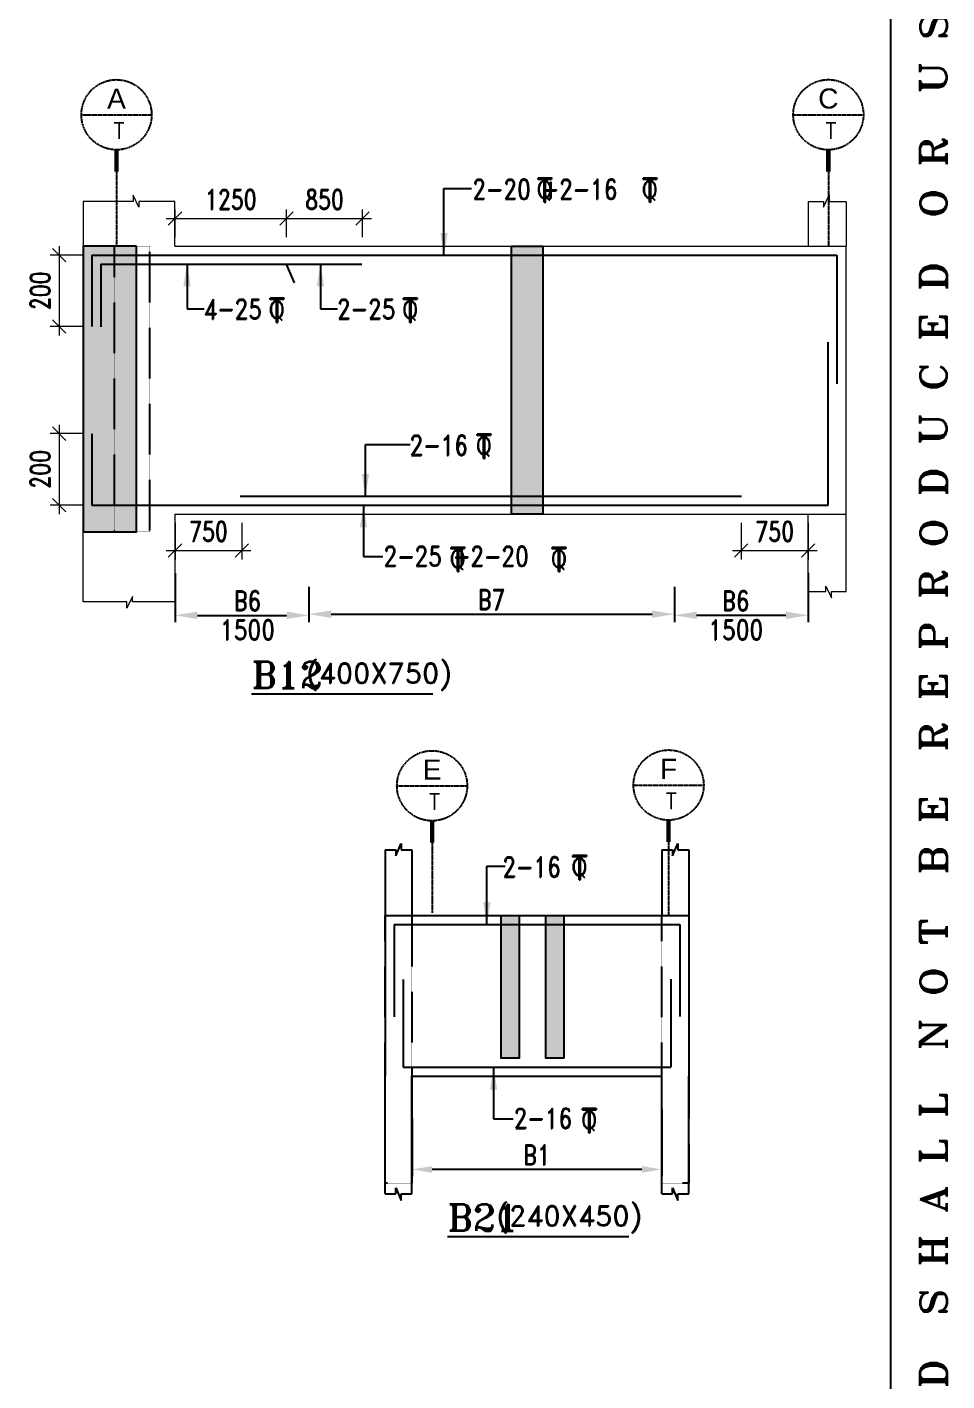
# Model space of a CAD drawing. Header units: millimetres. Extents: x 2061841 to 105821645, y -77612 to 48520811.
# Drawn here: x 2708111 to 2718417, y 28481 to 43645 of the extents above; entities that cross this region are included whole.
import ezdxf
from ezdxf.enums import TextEntityAlignment as Align

# ---------------------------------------------------------------- set-up
doc = ezdxf.new("R2010")
doc.units = ezdxf.units.MM
doc.header["$LTSCALE"] = 10
doc.header["$MEASUREMENT"] = 0
for name, pattern in [('$0$HIDDEN', [0.375, 0.25, -0.125]), ('BASEMENT COLUMN SETTING OUT-PART 2_R4$0$CENTER', [2, 1.25, -0.25, 0.25, -0.25]), ('CENTER', [2, 1.25, -0.25, 0.25, -0.25])]:
    doc.linetypes.add(name, pattern=pattern)
for name, color, linetype in [('A-Grid-Tower', 8, 'CENTER'), ('BASEMENT COLUMN SETTING OUT-PART 2_R4$0$A-GRID-MAIN', 2, 'BASEMENT COLUMN SETTING OUT-PART 2_R4$0$CENTER'), ('BEAM', 4, 'Continuous'), ('BEAM HATCH', 252, 'Continuous'), ('BEAM STIRRUPS', 3, 'Continuous'), ('BORDER', 5, 'Continuous'), ('LEADER', 3, 'Continuous'), ('REIN', 1, 'Continuous'), ('S-BEAM', 4, 'Continuous'), ('SHEET', 7, 'Continuous'), ('SHEET-TEXT', 7, 'Continuous'), ('VIN_BEAM', 4, 'Continuous')]:
    doc.layers.add(name, color=color, linetype=linetype)
doc.layers.add('TEXT', color=2, linetype='Continuous', lineweight=25)
doc.layers.add('VIN_SLAB DIMENSION', color=3, linetype='Continuous', lineweight=13)
doc.styles.add('200', font='romand.shx', dxfattribs={"width": 0.8, "height": 225})
doc.styles.add('BASEMENT COLUMN SETTING OUT-PART 2_R4$0$MAS-TXTL', font='arial.ttf', dxfattribs={"height": 200})
doc.styles.add('BASEMENT COLUMN SETTING OUT-PART 2_R4$0$MAS-TXTS', font='romans.shx', dxfattribs={"width": 0.8, "height": 180})
doc.styles.add('PK', font='romand.shx', dxfattribs={"width": 0.7, "height": 225})
doc.styles.add('PRP 100', font='romand.shx', dxfattribs={"width": 0.75})
doc.styles.add('RD', font='romand.shx', dxfattribs={"width": 0.9, "height": 225})
doc.styles.add('ROMAND', font='romand', dxfattribs={"height": 200})
doc.styles.add('RT', font='romant.shx', dxfattribs={"height": 250})
doc.dimstyles.new('dim', dxfattribs={"dimtxt": 225, "dimasz": 150, "dimexe": 100, "dimexo": 100, "dimgap": 100, "dimtad": 1, "dimdec": 0, "dimlfac": -1, "dimrnd": 5, "dimdsep": 46, "dimtxsty": 'PRP 100', "dimblk": 'OBLIQUE', "dimcen": 1.5, "dimdle": 100, "dimclrd": 3, "dimclre": 3, "dimclrt": 2, "dimadec": 0, "dimazin": 0, "dimtfac": 1, "dimtdec": 0, "dimtix": 1, "dimtmove": 0, "dimatfit": 3, "dimldrblk": 'OBLIQUE', "dimfxl": 200, "dimlwd": -1, "dimlwe": -1, "dimarcsym": 0})
doc.dimstyles.new('GR', dxfattribs={"dimtxt": 225, "dimasz": 100, "dimexe": 50, "dimexo": 50, "dimgap": 40, "dimtad": 1, "dimdec": 0, "dimzin": 0, "dimdsep": 46, "dimtxsty": 'RD', "dimblk1": 'OBLIQUE', "dimblk2": 'OBLIQUE', "dimsah": 1, "dimcen": 0, "dimdle": 100, "dimclrd": 3, "dimclre": 3, "dimclrt": 2, "dimadec": 0, "dimazin": 0, "dimtfac": 1, "dimtdec": 0, "dimtix": 1, "dimtmove": 0, "dimatfit": 3, "dimfxl": 1, "dimtolj": 1, "dimtzin": 0, "dimarcsym": 0})
doc.dimstyles.new('GR2', dxfattribs={"dimtxt": 225, "dimasz": 100, "dimexe": 75, "dimexo": 75, "dimgap": 50, "dimtad": 1, "dimdec": 0, "dimdsep": 46, "dimtxsty": '200', "dimblk1": 'OBLIQUE', "dimblk2": 'OBLIQUE', "dimsah": 1, "dimcen": 50, "dimdle": 75, "dimclrd": 3, "dimclre": 3, "dimclrt": 2, "dimadec": 0, "dimazin": 0, "dimtfac": 1, "dimtdec": 0, "dimtix": 1, "dimtmove": 0, "dimatfit": 3, "dimldrblk": 'OBLIQUE', "dimfxl": 1, "dimtolj": 1, "dimtzin": 0, "dimarcsym": 0})

# ---------------------------------------------------------------- blocks, each defined once
blk = doc.blocks.new('A$C33BE299A')
at = {"layer": 'SHEET', "color": 4, "style": 'ROMAND'}
for s, height, p in [('T', 170, (-16.2, 0)), ('Q', 125, (-14.4, 26.9))]:
    blk.add_text(s, height=height, dxfattribs=at).set_placement(p)
blk = doc.blocks.new('*D2206')
at = {"layer": 'BEAM STIRRUPS', "color": 3, "lineweight": -2, "ltscale": 0.25, "transparency": 16777216}
for p, q in [((2712424, 31420), (2712424, 30775)), ((2715224, 31520), (2715224, 30775)), ((2714999, 30850), (2712649, 30850))]:
    blk.add_line(p, q, dxfattribs=at)
at = {"layer": 'BEAM STIRRUPS', "color": 3, "linetype": 'Continuous', "ltscale": 0.25, "transparency": 16777216}
for points in [[(2712649, 30887), (2712649, 30812), (2712424, 30850)], [(2714999, 30887), (2714999, 30812), (2715224, 30850)]]:
    blk.add_solid(points, dxfattribs=at)
at = {"layer": 'Defpoints', "color": 0, "linetype": 'Continuous', "ltscale": 0.25, "transparency": 16777216}
for p in [(2715224, 31595, 46), (2712424, 31495, 2), (2712424, 30850)]:
    blk.add_point(p, dxfattribs=at)
at = {"layer": 'BEAM STIRRUPS', "color": 2, "linetype": 'Continuous', "ltscale": 0.25, "transparency": 16777216, "insert": (2713824, 31012), "char_height": 225, "attachment_point": 5, "rotation": 360, "style": '200'}
blk.add_mtext('\\A1;B1', dxfattribs=at)
blk = doc.blocks.new('_Oblique')
at = {"color": 0, "linetype": 'ByBlock', "lineweight": -2}
blk.add_line((-0.5, -0.5), (0.5, 0.5), dxfattribs=at)
blk = doc.blocks.new('*D2136')
at = {"layer": 'Defpoints', "color": 0, "transparency": 16777216}
for p in [(2711019, 41501), (2709769, 41191, 0), (2711019, 41191, 0)]:
    blk.add_point(p, dxfattribs=at)
at = {"layer": 'VIN_SLAB DIMENSION', "color": 3, "transparency": 16777216}
for p, q in [((2709769, 41291), (2709769, 41601)), ((2711019, 41291), (2711019, 41601)), ((2709669, 41501), (2711119, 41501))]:
    blk.add_line(p, q, dxfattribs=at)
at = {"layer": 'VIN_SLAB DIMENSION', "color": 3, "transparency": 16777216, "xscale": 150, "yscale": 150, "zscale": 150, "rotation": 180}
blk.add_blockref('_Oblique', (2709769, 41501), dxfattribs=at)
at = {"layer": 'VIN_SLAB DIMENSION', "color": 3, "transparency": 16777216, "xscale": 150, "yscale": 150, "zscale": 150}
blk.add_blockref('_Oblique', (2711019, 41501), dxfattribs=at)
at = {"layer": 'VIN_SLAB DIMENSION', "color": 2, "transparency": 16777216, "insert": (2710394, 41714), "char_height": 225, "attachment_point": 5, "style": 'PRP 100'}
blk.add_mtext('1250', dxfattribs=at)
blk = doc.blocks.new('OBLIQUE')
blk = doc.blocks.new('*D2137')
at = {"layer": 'Defpoints', "color": 0, "transparency": 16777216}
for p in [(2711869, 41501), (2711019, 41191, 0), (2711869, 41191, 0)]:
    blk.add_point(p, dxfattribs=at)
at = {"layer": 'VIN_SLAB DIMENSION', "color": 3, "transparency": 16777216}
for p, q in [((2711019, 41291), (2711019, 41601)), ((2711869, 41291), (2711869, 41601)), ((2710919, 41501), (2711969, 41501))]:
    blk.add_line(p, q, dxfattribs=at)
at = {"layer": 'VIN_SLAB DIMENSION', "color": 3, "transparency": 16777216, "xscale": 150, "yscale": 150, "zscale": 150, "rotation": 180}
blk.add_blockref('_Oblique', (2711019, 41501), dxfattribs=at)
at = {"layer": 'VIN_SLAB DIMENSION', "color": 3, "transparency": 16777216, "xscale": 150, "yscale": 150, "zscale": 150}
blk.add_blockref('_Oblique', (2711869, 41501), dxfattribs=at)
at = {"layer": 'VIN_SLAB DIMENSION', "color": 2, "transparency": 16777216, "insert": (2711444, 41714), "char_height": 225, "attachment_point": 5, "style": 'PRP 100'}
blk.add_mtext('850', dxfattribs=at)
blk = doc.blocks.new('*D2037')
at = {"layer": 'BEAM', "color": 3, "lineweight": -2, "transparency": 16777216}
for p, q in [((2709769, 37530), (2709769, 36981)), ((2711269, 37375), (2711269, 36981)), ((2710019, 37056), (2711019, 37056))]:
    blk.add_line(p, q, dxfattribs=at)
at = {"layer": 'BEAM', "color": 3, "transparency": 16777216}
for points in [[(2710019, 37098), (2710019, 37014), (2709769, 37056)], [(2711019, 37098), (2711019, 37014), (2711269, 37056)]]:
    blk.add_solid(points, dxfattribs=at)
at = {"layer": 'Defpoints', "color": 0, "transparency": 16777216}
for p in [(2709769, 37605, 0), (2711269, 37450, 0), (2711269, 37056)]:
    blk.add_point(p, dxfattribs=at)
at = {"layer": 'BEAM', "color": 2, "transparency": 16777216, "char_height": 225, "attachment_point": 5, "style": '200'}
for s, insert in [('\\A1;B6', (2710581, 37219)), ('\\A1;1500', (2710581, 36894))]:
    blk.add_mtext(s, dxfattribs=dict(at, insert=insert))
blk = doc.blocks.new('*D2038')
at = {"layer": 'BEAM', "color": 3, "lineweight": -2, "transparency": 16777216}
for p, q in [((2716863, 37531), (2716863, 36981)), ((2715363, 37375), (2715363, 36981)), ((2716613, 37056), (2715613, 37056))]:
    blk.add_line(p, q, dxfattribs=at)
at = {"layer": 'BEAM', "color": 3, "transparency": 16777216}
for points in [[(2715613, 37098), (2715613, 37015), (2715363, 37056)], [(2716613, 37098), (2716613, 37015), (2716863, 37056)]]:
    blk.add_solid(points, dxfattribs=at)
at = {"layer": 'Defpoints', "color": 0, "transparency": 16777216}
for p in [(2716863, 37606, 0), (2715363, 37450, 0), (2715363, 37056)]:
    blk.add_point(p, dxfattribs=at)
at = {"layer": 'BEAM', "color": 2, "transparency": 16777216, "char_height": 225, "attachment_point": 5, "style": '200'}
for s, insert in [('\\A1;B6', (2716051, 37219)), ('\\A1;1500', (2716051, 36894))]:
    blk.add_mtext(s, dxfattribs=dict(at, insert=insert))
blk = doc.blocks.new('*D2039')
at = {"layer": 'BEAM', "color": 3, "lineweight": -2, "transparency": 16777216}
for p, q in [((2715363, 37375), (2715363, 36994)), ((2711269, 37300), (2711269, 36994)), ((2711519, 37069), (2715113, 37069))]:
    blk.add_line(p, q, dxfattribs=at)
at = {"layer": 'BEAM', "color": 3, "transparency": 16777216}
for points in [[(2711519, 37111), (2711519, 37027), (2711269, 37069)], [(2715113, 37111), (2715113, 37027), (2715363, 37069)]]:
    blk.add_solid(points, dxfattribs=at)
at = {"layer": 'Defpoints', "color": 0, "transparency": 16777216}
for p in [(2711269, 37375), (2715363, 37450, 14), (2715363, 37069)]:
    blk.add_point(p, dxfattribs=at)
at = {"layer": 'BEAM', "color": 2, "transparency": 16777216, "insert": (2713316, 37232), "char_height": 225, "attachment_point": 5, "style": '200'}
blk.add_mtext('\\A1;B7', dxfattribs=at)
blk = doc.blocks.new('*D2099')
at = {"layer": 'Defpoints', "color": 0, "transparency": 16777216}
for p in [(2709769, 38191), (2710519, 38191), (2710519, 37783)]:
    blk.add_point(p, dxfattribs=at)
at = {"layer": 'VIN_SLAB DIMENSION', "color": 3, "transparency": 16777216}
for p, q in [((2709769, 38091), (2709769, 37683)), ((2710519, 38091), (2710519, 37683)), ((2709669, 37783), (2710619, 37783))]:
    blk.add_line(p, q, dxfattribs=at)
at = {"layer": 'VIN_SLAB DIMENSION', "color": 3, "transparency": 16777216, "xscale": 150, "yscale": 150, "zscale": 150, "rotation": 180}
blk.add_blockref('_Oblique', (2709769, 37783), dxfattribs=at)
at = {"layer": 'VIN_SLAB DIMENSION', "color": 3, "transparency": 16777216, "xscale": 150, "yscale": 150, "zscale": 150}
blk.add_blockref('_Oblique', (2710519, 37783), dxfattribs=at)
at = {"layer": 'VIN_SLAB DIMENSION', "color": 2, "transparency": 16777216, "insert": (2710144, 37996), "char_height": 225, "attachment_point": 5, "style": 'PRP 100'}
blk.add_mtext('750', dxfattribs=at)
blk = doc.blocks.new('*D2100')
at = {"layer": 'Defpoints', "color": 0, "transparency": 16777216}
for p in [(2716113, 38191), (2716863, 38191), (2716863, 37783)]:
    blk.add_point(p, dxfattribs=at)
at = {"layer": 'VIN_SLAB DIMENSION', "color": 3, "transparency": 16777216}
for p, q in [((2716113, 38091), (2716113, 37683)), ((2716863, 38091), (2716863, 37683)), ((2716013, 37783), (2716963, 37783))]:
    blk.add_line(p, q, dxfattribs=at)
at = {"layer": 'VIN_SLAB DIMENSION', "color": 3, "transparency": 16777216, "xscale": 150, "yscale": 150, "zscale": 150, "rotation": 180}
blk.add_blockref('_Oblique', (2716113, 37783), dxfattribs=at)
at = {"layer": 'VIN_SLAB DIMENSION', "color": 3, "transparency": 16777216, "xscale": 150, "yscale": 150, "zscale": 150}
blk.add_blockref('_Oblique', (2716863, 37783), dxfattribs=at)
at = {"layer": 'VIN_SLAB DIMENSION', "color": 2, "transparency": 16777216, "insert": (2716488, 37996), "char_height": 225, "attachment_point": 5, "style": 'PRP 100'}
blk.add_mtext('750', dxfattribs=at)
blk = doc.blocks.new('BASEMENT COLUMN SETTING OUT-PART 2_R4$0$GRID TARGET1')
blk.add_wipeout([(393, -655), (392, -641), (392, -628), (390, -614), (389, -600), (387, -587), (384, -573), (381, -560), (377, -547), (373, -534), (369, -521), (364, -508), (359, -495), (353, -483), (347, -471), (340, -459), (333, -447), (325, -435), (318, -424), (309, -413), (301, -403), (292, -392), (282, -382), (273, -373), (263, -363), (252, -354), (242, -346), (231, -337), (220, -330), (208, -322), (196, -315), (184, -308), (172, -302), (160, -296), (147, -291), (134, -286), (121, -282), (108, -278), (95, -274), (82, -271), (68, -268), (55, -266), (41, -265), (27, -263), (14, -263), (0, -262), (-14, -263), (-27, -263), (-41, -265), (-55, -266), (-68, -268), (-82, -271), (-95, -274), (-108, -278), (-121, -282), (-134, -286), (-147, -291), (-160, -296), (-172, -302), (-184, -308), (-196, -315), (-208, -322), (-220, -330), (-231, -337), (-242, -346), (-252, -354), (-263, -363), (-273, -373), (-282, -382), (-292, -392), (-301, -403), (-309, -413), (-318, -424), (-325, -435), (-333, -447), (-340, -459), (-347, -471), (-353, -483), (-359, -495), (-364, -508), (-369, -521), (-373, -534), (-377, -547), (-381, -560), (-384, -573), (-387, -587), (-389, -600), (-390, -614), (-392, -628), (-392, -641), (-393, -655), (-392, -669), (-392, -682), (-390, -696), (-389, -710), (-387, -723), (-384, -737), (-381, -750), (-377, -763), (-373, -776), (-369, -789), (-364, -802), (-359, -815), (-353, -827), (-347, -839), (-340, -851), (-333, -863), (-325, -875), (-318, -886), (-309, -897), (-301, -907), (-292, -918), (-282, -928), (-273, -937), (-263, -947), (-252, -956), (-242, -964), (-231, -973), (-220, -981), (-208, -988), (-196, -995), (-184, -1002), (-172, -1008), (-160, -1014), (-147, -1019), (-134, -1024), (-121, -1028), (-108, -1032), (-95, -1036), (-82, -1039), (-68, -1042), (-55, -1044), (-41, -1046), (-27, -1047), (-14, -1047), (0, -1048), (14, -1047), (27, -1047), (41, -1046), (55, -1044), (68, -1042), (82, -1039), (95, -1036), (108, -1032), (121, -1028), (134, -1024), (147, -1019), (160, -1014), (172, -1008), (184, -1002), (196, -995), (208, -988), (220, -981), (231, -973), (242, -964), (252, -956), (263, -947), (273, -937), (282, -928), (292, -918), (301, -907), (309, -897), (318, -886), (325, -875), (333, -863), (340, -851), (347, -839), (353, -827), (359, -815), (364, -802), (369, -789), (373, -776), (377, -763), (381, -750), (384, -737), (387, -723), (389, -710), (390, -696), (392, -682), (392, -669)])
blk.add_line((-393, -655), (393, -655))
at = {"const_width": 48.8}
blk.add_lwpolyline([(0, -1048), (0, -1292)], dxfattribs=at)
blk.add_circle((0, -655), 393)
for tag, height, style, p in [('AS', 225, 'BASEMENT COLUMN SETTING OUT-PART 2_R4$0$MAS-TXTL', (0, -586)), ('REF', 180, 'BASEMENT COLUMN SETTING OUT-PART 2_R4$0$MAS-TXTS', (29, -925))]:
    blk.add_attdef(tag, text='', height=height, dxfattribs=dict(style=style)).set_placement(p, align=Align.CENTER)
blk = doc.blocks.new('*D1375')
at = {"layer": 'Defpoints', "color": 0, "transparency": 16777216}
for p in [(2708837, 41091, 52), (2708472, 40291), (2708837, 40291, 51)]:
    blk.add_point(p, dxfattribs=at)
at = {"layer": 'VIN_SLAB DIMENSION', "color": 3, "transparency": 16777216}
for p, q in [((2708472, 41191), (2708472, 40191)), ((2708737, 41091), (2708372, 41091)), ((2708737, 40291), (2708372, 40291))]:
    blk.add_line(p, q, dxfattribs=at)
at = {"layer": 'VIN_SLAB DIMENSION', "color": 3, "transparency": 16777216, "xscale": 150, "yscale": 150, "zscale": 150}
for p, rotation in [((2708472, 41091), 90), ((2708472, 40291), 270)]:
    blk.add_blockref('_Oblique', p, dxfattribs=dict(at, rotation=rotation))
at = {"layer": 'VIN_SLAB DIMENSION', "color": 2, "transparency": 16777216, "insert": (2708259, 40691), "char_height": 225, "attachment_point": 5, "rotation": 90, "style": 'PRP 100'}
blk.add_mtext('200', dxfattribs=at)
blk = doc.blocks.new('*D1376')
at = {"layer": 'Defpoints', "color": 0, "transparency": 16777216}
for p in [(2708837, 39091, 52), (2708472, 38291), (2708837, 38291, 51)]:
    blk.add_point(p, dxfattribs=at)
at = {"layer": 'VIN_SLAB DIMENSION', "color": 3, "transparency": 16777216}
for p, q in [((2708472, 39191), (2708472, 38191)), ((2708737, 39091), (2708372, 39091)), ((2708737, 38291), (2708372, 38291))]:
    blk.add_line(p, q, dxfattribs=at)
at = {"layer": 'VIN_SLAB DIMENSION', "color": 3, "transparency": 16777216, "xscale": 150, "yscale": 150, "zscale": 150}
for p, rotation in [((2708472, 39091), 90), ((2708472, 38291), 270)]:
    blk.add_blockref('_Oblique', p, dxfattribs=dict(at, rotation=rotation))
at = {"layer": 'VIN_SLAB DIMENSION', "color": 2, "transparency": 16777216, "insert": (2708259, 38691), "char_height": 225, "attachment_point": 5, "rotation": 90, "style": 'PRP 100'}
blk.add_mtext('200', dxfattribs=at)

msp = doc.modelspace()

# ---------------------------------------------------------------- hatches: boundary and pattern name
at = {"layer": 'BEAM HATCH'}
for points in [[(2708738.3, 41190.6), (2709338.3, 41190.6), (2709338.3, 37990.6), (2708738.3, 37990.6)], [(2713538.3, 41190.6), (2713888.3, 41190.6), (2713888.3, 38190.6), (2713538.3, 38190.6)], [(2713423.8, 33694.6), (2713623.8, 33694.6), (2713623.8, 32094.6), (2713423.8, 32094.6)], [(2713923.8, 33694.6), (2714123.8, 33694.6), (2714123.8, 32094.6), (2713923.8, 32094.6)]]:
    msp.add_hatch(color=252, dxfattribs=at).paths.add_polyline_path(points)

# ---------------------------------------------------------------- linework, layer by layer
at = {"layer": 'A-Grid-Tower', "color": 6}
for p, q in [((2709113.3, 42026.2, 0), (2709113.3, 41190.6, 0)), ((2717088.3, 42026.6, 0), (2717088.3, 41190.6, 0)), ((2712648.8, 34510.1, 0), (2712648.8, 33722, 0)), ((2715298.8, 34518.2, 0), (2715298.8, 33694.6, 0))]:
    msp.add_line(p, q, dxfattribs=at)
at = {"layer": 'BEAM', "lineweight": 13}
for p, q in [((2709300.8, 41761.2, -51.6), (2709300.8, 41690.6, -51.6)), ((2709364, 41629.6, -51.6), (2709300.8, 41761.2, -51.6)), ((2717035.6, 41629.6, 0), (2717098.8, 41761.2, 0)), ((2717098.8, 41761.2, 0), (2717098.8, 41690.6, 0)), ((2708738.3, 41690.6, 0), (2708738.3, 41190.6, 0)), ((2709300.8, 41690.6, -51.6), (2708738.3, 41690.6, 51.6)), ((2709364, 41690.6, -51.6), (2709364, 41629.6, -51.6)), ((2709768.6, 41690.6, 0), (2709364, 41690.6, -51.6)), ((2709768.6, 41190.6, 0), (2709768.6, 41690.6, 0)), ((2716863.3, 41690.6, 51.6), (2716863.3, 41190.6, 51.6)), ((2716863.3, 41690.6, 51.6), (2717035.6, 41690.6, 0)), ((2717035.6, 41690.6, 0), (2717035.6, 41629.6, 0)), ((2717098.8, 41690.6, 0), (2717288.3, 41690.6, 51.6)), ((2717288.3, 41690.6, 0), (2717288.3, 41190.6, 0)), ((2708738.3, 41190.6, 51.6), (2708738.3, 38190.6, 51.6)), ((2709768.6, 41190.6, 0), (2717288.3, 41190.6, 0)), ((2717288.3, 37321.5, 0), (2717288.3, 41190.6, 0)), ((2708738.3, 37207.6, 0), (2708738.3, 38190.6, 0)), ((2709768.6, 38190.6, 0), (2717288.3, 38190.6, 0)), ((2709768.6, 38190.6, 0), (2709768.6, 37207.6, 0)), ((2716863.3, 37321.5, 51.6), (2716863.3, 38190.6, 51.6)), ((2716863.3, 37321.5, 51.6), (2717060.5, 37321.5, 0)), ((2717060.5, 37321.5, 0), (2717060.5, 37382.5, 0)), ((2717060.5, 37382.5, 0), (2717123.6, 37250.9, 0)), ((2717123.6, 37321.5, 0), (2717288.3, 37321.5, 51.6)), ((2717123.6, 37250.9, 0), (2717123.6, 37321.5, 0)), ((2709227.6, 37207.6, -51.6), (2708738.3, 37207.6, 51.6)), ((2709290.7, 37268.6, -51.6), (2709227.6, 37137, -51.6)), ((2709227.6, 37137, -51.6), (2709227.6, 37207.6, -51.6)), ((2709290.7, 37207.6, -51.6), (2709290.7, 37268.6, -51.6)), ((2709768.6, 37207.6, 0), (2709290.7, 37207.6, -51.6))]:
    msp.add_line(p, q, dxfattribs=at)
at = {"layer": 'BEAM'}
for p, q in [((2712123.8, 34428.7, 0), (2712123.8, 33694.6, 0)), ((2712123.8, 34428.7, 0), (2712241.5, 34428.7, 0)), ((2712241.5, 34361.4, 0), (2712303.4, 34502, 0)), ((2712241.5, 34428.7, 0), (2712241.5, 34361.4, 0)), ((2712303.4, 34502, 0), (2712303.4, 34428.7, 0)), ((2712303.4, 34428.7, 0), (2712423.8, 34428.7, 0)), ((2712423.8, 34428.7, 0), (2712423.8, 33694.6, 0)), ((2715223.8, 34428.7, 0), (2715223.8, 33694.6, 0)), ((2715223.8, 34428.7, 0), (2715341.5, 34428.7, 0)), ((2715341.5, 34361.4, 0), (2715403.4, 34502, 0)), ((2715341.5, 34428.7, 0), (2715341.5, 34361.4, 0)), ((2715403.4, 34502, 0), (2715403.4, 34428.7, 0)), ((2715403.4, 34428.7, 0), (2715523.8, 34428.7, 0)), ((2715523.8, 34428.7, 0), (2715523.8, 33694.6, 0)), ((2712123.8, 33694.6, 0), (2712123.8, 31894.6, 0)), ((2712123.8, 33694.6, 0), (2715523.8, 33694.6, 0)), ((2715523.8, 33694.6, 0), (2715523.8, 31894.6, 0)), ((2715523.8, 33594.6, 0), (2715523.8, 31987.5, 0)), ((2712123.8, 30576.8, 0), (2712123.8, 31894.6, 0)), ((2712423.8, 31894.6, 0), (2715223.8, 31894.6, 0)), ((2712423.8, 30576.8, 0), (2712423.8, 31894.6, 0)), ((2715223.8, 30576.8, 0), (2715223.8, 31894.6, 0)), ((2715523.8, 30576.8, 0), (2715523.8, 31894.6, 0)), ((2712241.5, 30576.8, 0), (2712241.5, 30644, 0)), ((2712241.5, 30644, 0), (2712303.4, 30503.5, 0)), ((2715341.5, 30576.8, 0), (2715341.5, 30644, 0)), ((2715341.5, 30644, 0), (2715403.4, 30503.5, 0)), ((2712123.8, 30576.8, 0), (2712241.5, 30576.8, 0)), ((2712303.4, 30576.8, 0), (2712423.8, 30576.8, 0)), ((2712303.4, 30503.5, 0), (2712303.4, 30576.8, 0)), ((2715223.8, 30576.8, 0), (2715341.5, 30576.8, 0)), ((2715403.4, 30576.8, 0), (2715523.8, 30576.8, 0)), ((2715403.4, 30503.5, 0), (2715403.4, 30576.8, 0))]:
    msp.add_line(p, q, dxfattribs=at)
at = {"layer": 'BEAM', "elevation": 0}
for points in [[(2713423.8, 33694.6), (2713623.8, 33694.6), (2713623.8, 32094.6), (2713423.8, 32094.6)], [(2713923.8, 33694.6), (2714123.8, 33694.6), (2714123.8, 32094.6), (2713923.8, 32094.6)]]:
    msp.add_lwpolyline(points, close=True, dxfattribs=at)
at = {"layer": 'BORDER'}
msp.add_line((2717786.7, -702.5), (2717786.7, 59297.5), dxfattribs=at)
at = {"layer": 'REIN'}
for p, q in [((2708837.5, 41090.6, 51.6), (2713978.1, 41090.6, 0)), ((2708837.5, 41090.6, 103.1), (2708837.5, 40290.6, 51.6)), ((2708937.5, 40990.6, 103.1), (2711862.7, 40990.6, 0)), ((2708937.5, 40990.6, 103.1), (2708937.5, 40288.9, 103.1)), ((2711013.2, 40990.6, 0), (2711103.3, 40780.4, 0)), ((2713978.1, 41090.6, 0), (2717183.8, 41090.6, 0)), ((2717183.8, 41090.6, 0), (2717183.8, 39647.3, 0)), ((2717084.7, 38290.6, 0), (2717084.7, 40114.5, 0)), ((2708837.5, 39090.6, 103.1), (2708837.5, 38290.6, 103.1)), ((2710498, 38390.6, 5.6), (2716115.5, 38390.6, 43.7)), ((2708837.5, 38290.6, 103.1), (2717084.7, 38290.6, 0)), ((2712223.8, 33594.6, 0), (2715423.8, 33594.6, 0)), ((2712223.8, 33594.6, 0), (2712223.8, 32558.2, 0)), ((2715423.8, 33594.6, 0), (2715423.8, 32561, 0)), ((2712323.8, 32976.4, 0), (2712323.8, 31994.6, 0)), ((2715323.8, 32980.2, 0), (2715323.8, 31994.6, 0)), ((2712323.8, 31994.6, 0), (2715323.8, 31994.6, 0))]:
    msp.add_line(p, q, dxfattribs=at)
at = {"layer": 'S-BEAM', "linetype": '$0$HIDDEN', "elevation": 0}
for points in [[(2712123.8, 33694.6), (2712423.8, 33694.6), (2712423.8, 30694.6), (2712123.8, 30694.6)], [(2715223.8, 33694.6), (2715523.8, 33694.6), (2715523.8, 30694.6), (2715223.8, 30694.6)]]:
    msp.add_lwpolyline(points, close=True, dxfattribs=at)
at = {"layer": 'VIN_BEAM', "elevation": 0}
for points in [[(2709338.3, 41190.6), (2708738.3, 41190.6), (2708738.3, 37990.6), (2709338.3, 37990.6)], [(2713538.3, 41190.6), (2713888.3, 41190.6), (2713888.3, 38190.6), (2713538.3, 38190.6)]]:
    msp.add_lwpolyline(points, close=True, dxfattribs=at)
at = {"layer": 'VIN_BEAM', "linetype": '$0$HIDDEN', "elevation": 0}
msp.add_lwpolyline([(2709488.3, 41190.6), (2709088.4, 41190.6), (2709088.4, 37990.6), (2709488.3, 37990.6)], close=True, dxfattribs=at)

# ---------------------------------------------------------------- block references
at = {"layer": 'TEXT', "color": 1, "xscale": 1.600000001490116, "yscale": 1.600000001490116, "zscale": 1.600000001490116}
for p in [(2713838.2, 41682.4, 243658.3), (2715016.5, 41682.4, 243658.3), (2710837.4, 40337, 243658.3), (2712332.3, 40337, 243658.3), (2713157.3, 38814.3, 243709.9), (2712864.7, 37545.5, 243658.3), (2713998.4, 37545.5, 243658.3)]:
    msp.add_blockref('A$C33BE299A', p, dxfattribs=at)
at = {"layer": 'TEXT', "color": 2, "xscale": 1.600000001490116, "yscale": 1.600000001490116, "zscale": 1.600000001490116}
for p in [(2714228.3, 34094.7, 243658), (2714337.1, 31260, 243658)]:
    msp.add_blockref('A$C33BE299A', p, dxfattribs=at)

# ---------------------------------------------------------------- texts
at = {"layer": 'SHEET-TEXT', "color": 1, "style": 'RT', "width": 0.948496}
msp.add_text('T H I S   D R A W I N G   I S   P R O P E R T Y   O F   V I N T E C H   C O N S U L T A N T S  A N D  S H A L L  N O T  B E  R E P R O D U C E D  O R  U S E D  W I T H O U T  W R I T T E N  P E R M I S S I O N.', height=300, rotation=90, dxfattribs=at).set_placement((2718416.9, -312.6), (2718416.9, 59063.2), align=Align.FIT)
at = {"layer": 'TEXT', "color": 2, "style": 'PK', "width": 0.8}
for s, p in [('2-20 +2-16', (2713099.4, 41715.8, -0.2)), ('4-25', (2710088.2, 40372.9, 0)), ('2-25', (2711583.1, 40372.9, 0)), ('2-16', (2712395.7, 38847.7, 51.4)), ('2-16', (2713435.6, 34124.9, -0.2))]:
    msp.add_text(s, height=225, dxfattribs=at).set_placement(p)
for s, p in [('2-25 +2-20', (2712104.6, 37605, 0)), ('2-16', (2713562.5, 31309, 0))]:
    msp.add_text(s, height=225, rotation=0, dxfattribs=at).set_placement(p)
at = {"layer": 'TEXT', "color": 2, "style": 'RD'}
for s, p in [('(400X750)', (2711244.3, 36294.6, 0)), ('(240X450)', (2713376.6, 30216.4, 0))]:
    msp.add_text(s, height=225, dxfattribs=at).set_placement(p)
at = {"layer": 'TEXT', "color": 1, "style": 'RT'}
for s, p in [('%%UB12      ', (2711643.1, 36388.6, 0)), ('%%UB21      ', (2713838.7, 30310.4, 0))]:
    msp.add_text(s, height=300, dxfattribs=at).set_placement(p, align=Align.MIDDLE_CENTER)

# ---------------------------------------------------------------- dimensions: what is measured, and where the dimension line sits
at = {"layer": 'BEAM'}
dim = msp.add_linear_dim(base=(2711268.6, 37056, 0.1), p1=(2709768.6, 37605.3, 0.1), p2=(2711268.6, 37450.2, 0.1), text='B6\\X1500', dimstyle='GR2', override={"dimasz": 250, "dimtxsty": '200', "dimldrblk": 'OBLIQUE'}, dxfattribs=at)
dim.commit()
dim.dimension.update_dxf_attribs({"geometry": '*D2037', "text_midpoint": (2710581.3, 37056, 0.1), "dimtype": 160})
dim = msp.add_linear_dim(base=(2715363.3, 37056.4, 51.6), p1=(2716863.3, 37605.6, 51.6), p2=(2715363.3, 37450.2, 51.6), angle=180, text='B6\\X1500', dimstyle='GR2', override={"dimasz": 250, "dimtxsty": '200', "dimldrblk": 'OBLIQUE'}, dxfattribs=at)
dim.commit()
dim.dimension.update_dxf_attribs({"geometry": '*D2038', "text_midpoint": (2716050.5, 37056.4, 51.6), "dimtype": 160})
dim = msp.add_linear_dim(base=(2715363.3, 37069.2, 0.1), p1=(2711268.6, 37375.2, 0.1), p2=(2715363.3, 37450.2, 14.1), text='B7', dimstyle='GR2', override={"dimasz": 250, "dimtxsty": '200', "dimldrblk": 'OBLIQUE'}, dxfattribs=at)
dim.commit()
dim.dimension.update_dxf_attribs({"geometry": '*D2039', "text_midpoint": (2713315.9, 37231.7, 0.1)})
at = {"layer": 'BEAM STIRRUPS', "linetype": 'Continuous', "ltscale": 0.25}
dim = msp.add_linear_dim(base=(2712423.8, 30849.9, 0), p1=(2715223.8, 31594.6, 46.4), p2=(2712423.8, 31494.6, 1.6), angle=179.99996, text='B1', dimstyle='GR2', override={"dimasz": 225, "dimfxl": 3, "dimarcsym": 2}, dxfattribs=at)
dim.commit()
dim.dimension.update_dxf_attribs({"geometry": '*D2206', "text_midpoint": (2713823.8, 30849.9, 0), "dimtype": 160})
at = {"layer": 'VIN_SLAB DIMENSION'}
for base, p1, p2, picture, middle in [((2711018.6, 41501.3, 0), (2709768.6, 41190.6, 0), (2711018.6, 41190.6, 0), '*D2136', (2710393.6, 41713.8, 0)), ((2711868.6, 41501.3, 0), (2711018.6, 41190.6, 0), (2711868.6, 41190.6, 0), '*D2137', (2711443.6, 41713.8, 0))]:
    dim = msp.add_linear_dim(base=base, p1=p1, p2=p2, dimstyle='dim', dxfattribs=at)
    dim.commit()
    dim.dimension.update_dxf_attribs({"geometry": picture, "text_midpoint": middle})
for base, p1, p2, picture, middle in [((2708471.5, 40290.6, 51.6), (2708837.5, 41090.6, 103.1), (2708837.5, 40290.6, 102.8), '*D1375', (2708259, 40690.6, 51.6)), ((2708471.5, 38290.6, 103.1), (2708837.5, 39090.6, 154.7), (2708837.5, 38290.6, 154.3), '*D1376', (2708259, 38690.6, 103.1))]:
    dim = msp.add_linear_dim(base=base, p1=p1, p2=p2, angle=90, text='200', dimstyle='dim', dxfattribs=at)
    dim.commit()
    dim.dimension.update_dxf_attribs({"geometry": picture, "text_midpoint": middle})
for base, p1, p2, picture, middle in [((2710518.6, 37783, 0), (2709768.6, 38190.6, 0), (2710518.6, 38190.6, 0), '*D2099', (2710143.6, 37995.5, 0)), ((2716863.3, 37783, 51.6), (2716113.3, 38190.6, 51.6), (2716863.3, 38190.6, 51.6), '*D2100', (2716488.3, 37995.5, 51.6))]:
    dim = msp.add_linear_dim(base=base, p1=p1, p2=p2, dimstyle='dim', override={"dimtxsty": 'PRP 100', "dimldrblk": 'OBLIQUE'}, dxfattribs=at)
    dim.commit()
    dim.dimension.update_dxf_attribs({"geometry": picture, "text_midpoint": middle})

# ---------------------------------------------------------------- leaders
at = {"layer": 'LEADER', "color": 3}
for points in [[(2712782, 41090.2, 0), (2712782, 41838.4, 0), (2713089.5, 41838.4, 0)], [(2709903.4, 40990.6, 0), (2709903.4, 40487.8, 0), (2710095.4, 40487.8, 0)], [(2711398.4, 40990.6, 0), (2711398.4, 40487.8, 0), (2711590.3, 40487.8, 0)], [(2711902, 38390.6, 51.6), (2711901.8, 38970.3, 51.6), (2712401.6, 38970.3, 51.6)], [(2711879.7, 38290.6, 0), (2711879.7, 37713.4, 0), (2712097.7, 37713.4, 0)], [(2713263.2, 33594.2, 0), (2713263.2, 34247.5, 0), (2713468.8, 34247.5, 0)], [(2713337.6, 31994.6, 0), (2713337.6, 31417.4, 0), (2713555.6, 31417.4, 0)]]:
    msp.add_leader(points, dimstyle='GR', override={"dimasz": 250}, dxfattribs=at)

# ---------------------------------------------------------------- next in the draw order: block references
at = {"layer": 'BASEMENT COLUMN SETTING OUT-PART 2_R4$0$A-GRID-MAIN', "color": 240, "true_color": 0xed1f24}
for p, values in [((2709113.3, 43317.9, 0), {'REF': 'T', 'AS': 'A'}), ((2717088.3, 43318.3, 0), {'REF': 'T', 'AS': 'C'}), ((2712648.8, 35801.9, 0), {'REF': 'T', 'AS': 'E'}), ((2715298.8, 35809.9, 0), {'REF': 'T', 'AS': 'F'})]:
    msp.add_blockref('BASEMENT COLUMN SETTING OUT-PART 2_R4$0$GRID TARGET1', p, dxfattribs=at).add_auto_attribs(values)

doc.saveas('drawing.dxf')
